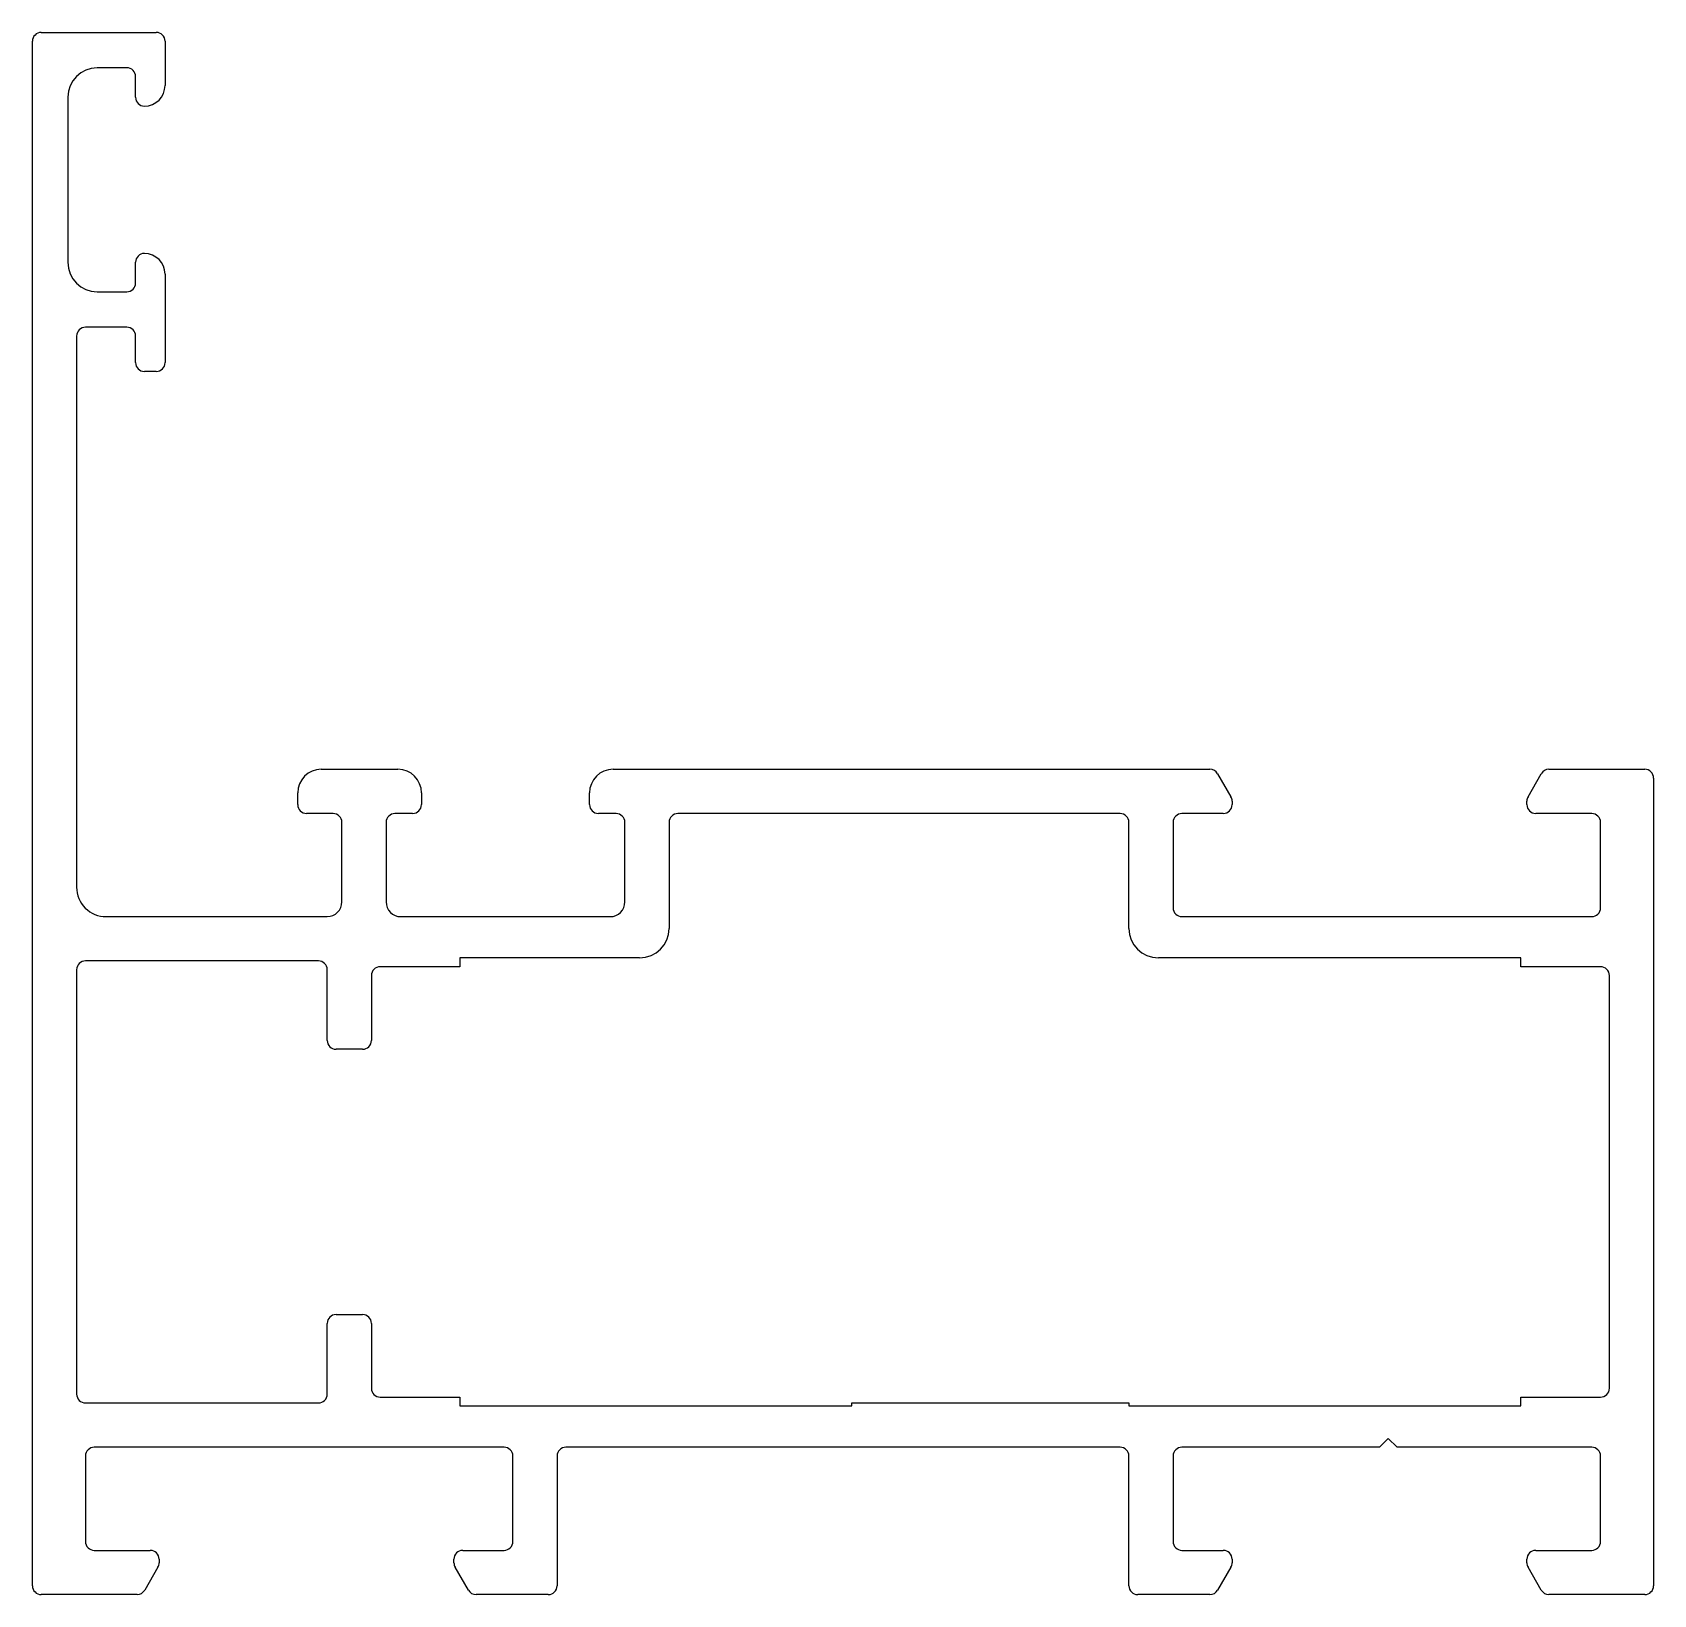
# Model space of a CAD drawing. Extents: x -24746.3 to -24691.3, y 9419.1 to 9472.1.
import ezdxf

# ---------------------------------------------------------------- set-up
doc = ezdxf.new("R2010")
doc.units = 0
doc.header["$LTSCALE"] = 7.5
doc.header["$MEASUREMENT"] = 0
doc.layers.get('0').update_dxf_attribs({"linetype": 'CONTINUOUS'})

msp = doc.modelspace()

# ---------------------------------------------------------------- linework, layer by layer
for p, q in [((-24746.305, 9419.358), (-24746.305, 9471.758)), ((-24746.005, 9472.058), (-24742.105, 9472.058)), ((-24741.805, 9471.758), (-24741.805, 9470.258)), ((-24743.105, 9470.858), (-24744.105, 9470.858)), ((-24742.805, 9469.858), (-24742.805, 9470.558)), ((-24745.105, 9469.858), (-24745.105, 9464.258)), ((-24742.805, 9463.558), (-24742.805, 9464.258)), ((-24741.805, 9463.858), (-24741.805, 9460.856)), ((-24744.105, 9463.258), (-24743.105, 9463.258)), ((-24744.805, 9461.758), (-24744.805, 9443.058)), ((-24743.105, 9462.058), (-24744.505, 9462.058)), ((-24742.805, 9460.856), (-24742.805, 9461.758)), ((-24742.105, 9460.556), (-24742.505, 9460.556)), ((-24736.505, 9447.058), (-24733.905, 9447.058)), ((-24726.605, 9447.058), (-24706.356, 9447.058)), ((-24706.096, 9446.908), (-24705.645, 9446.127)), ((-24695.565, 9446.127), (-24695.114, 9446.908)), ((-24694.855, 9447.058), (-24691.605, 9447.058)), ((-24737.305, 9445.858), (-24737.305, 9446.258)), ((-24733.105, 9446.258), (-24733.105, 9445.858)), ((-24727.405, 9445.858), (-24727.405, 9446.258)), ((-24691.305, 9446.758), (-24691.305, 9419.358)), ((-24705.605, 9445.977), (-24705.605, 9445.858)), ((-24695.605, 9445.858), (-24695.605, 9445.977)), ((-24736.105, 9445.558), (-24737.005, 9445.558)), ((-24735.805, 9442.562), (-24735.805, 9445.258)), ((-24734.305, 9445.258), (-24734.305, 9442.558)), ((-24733.405, 9445.558), (-24734.005, 9445.558)), ((-24726.505, 9445.558), (-24727.105, 9445.558)), ((-24726.205, 9442.558), (-24726.205, 9445.258)), ((-24724.705, 9445.258), (-24724.705, 9441.658)), ((-24709.405, 9445.558), (-24724.405, 9445.558)), ((-24709.105, 9441.658), (-24709.105, 9445.258)), ((-24707.605, 9445.258), (-24707.605, 9442.358)), ((-24705.905, 9445.558), (-24707.305, 9445.558)), ((-24693.405, 9445.558), (-24695.305, 9445.558)), ((-24693.105, 9442.358), (-24693.105, 9445.258)), ((-24743.805, 9442.058), (-24736.305, 9442.062)), ((-24733.805, 9442.058), (-24726.705, 9442.058)), ((-24707.305, 9442.058), (-24693.405, 9442.058)), ((-24744.805, 9440.258), (-24744.805, 9425.858)), ((-24736.605, 9440.558), (-24744.505, 9440.558)), ((-24736.305, 9437.858), (-24736.305, 9440.258)), ((-24731.805, 9440.358), (-24734.505, 9440.358)), ((-24725.705, 9440.658), (-24731.805, 9440.658)), ((-24731.805, 9440.658), (-24731.805, 9440.358)), ((-24695.805, 9440.658), (-24708.105, 9440.658)), ((-24695.805, 9440.358), (-24695.805, 9440.658)), ((-24693.105, 9440.358), (-24695.805, 9440.358)), ((-24734.805, 9440.058), (-24734.805, 9437.858)), ((-24692.805, 9426.058), (-24692.805, 9440.058)), ((-24735.105, 9437.558), (-24736.005, 9437.558)), ((-24736.305, 9425.858), (-24736.305, 9428.258)), ((-24736.005, 9428.558), (-24735.105, 9428.558)), ((-24734.805, 9428.258), (-24734.805, 9426.058)), ((-24744.505, 9425.558), (-24736.605, 9425.558)), ((-24734.505, 9425.758), (-24731.805, 9425.758)), ((-24731.805, 9425.758), (-24731.805, 9425.458)), ((-24731.805, 9425.458), (-24718.505, 9425.458)), ((-24718.505, 9425.458), (-24718.505, 9425.558)), ((-24718.505, 9425.558), (-24709.105, 9425.558)), ((-24709.105, 9425.558), (-24709.105, 9425.458)), ((-24709.105, 9425.458), (-24695.805, 9425.458)), ((-24695.805, 9425.458), (-24695.805, 9425.758)), ((-24695.805, 9425.758), (-24693.105, 9425.758)), ((-24700.305, 9424.358), (-24700.605, 9424.058)), ((-24700.005, 9424.058), (-24700.305, 9424.358)), ((-24744.505, 9423.758), (-24744.505, 9420.858)), ((-24730.305, 9424.058), (-24744.205, 9424.058)), ((-24730.005, 9420.858), (-24730.005, 9423.758)), ((-24728.505, 9423.758), (-24728.505, 9419.358)), ((-24709.405, 9424.058), (-24728.205, 9424.058)), ((-24709.105, 9419.358), (-24709.105, 9423.758)), ((-24707.605, 9423.758), (-24707.605, 9420.858)), ((-24700.605, 9424.058), (-24707.305, 9424.058)), ((-24693.405, 9424.058), (-24700.005, 9424.058)), ((-24693.105, 9420.858), (-24693.105, 9423.758)), ((-24744.205, 9420.558), (-24742.305, 9420.558)), ((-24731.705, 9420.558), (-24730.305, 9420.558)), ((-24707.305, 9420.558), (-24705.905, 9420.558)), ((-24695.305, 9420.558), (-24693.405, 9420.558)), ((-24742.045, 9419.988), (-24742.496, 9419.208)), ((-24742.005, 9420.258), (-24742.005, 9420.138)), ((-24732.005, 9420.138), (-24732.005, 9420.258)), ((-24731.514, 9419.208), (-24731.965, 9419.988)), ((-24705.645, 9419.988), (-24706.096, 9419.208)), ((-24705.605, 9420.258), (-24705.605, 9420.138)), ((-24695.605, 9420.138), (-24695.605, 9420.258)), ((-24695.114, 9419.208), (-24695.565, 9419.988)), ((-24742.756, 9419.058), (-24746.005, 9419.058)), ((-24728.805, 9419.058), (-24731.255, 9419.058)), ((-24706.356, 9419.058), (-24708.805, 9419.058)), ((-24691.605, 9419.058), (-24694.855, 9419.058))]:
    msp.add_line(p, q)
for centre, radius, start, end in [((-24746.005, 9471.758), 0.3, 90, 180), ((-24742.105, 9471.758), 0.3, 360, 90), ((-24744.105, 9469.858), 1, 90, 180), ((-24743.105, 9470.558), 0.3, 0, 90), ((-24742.505, 9470.258), 0.7, 270, 0), ((-24742.505, 9469.858), 0.3, 180, 270), ((-24742.505, 9464.258), 0.3, 90, 180), ((-24742.505, 9463.858), 0.7, 0, 90), ((-24744.105, 9464.258), 1, 180, 270), ((-24743.105, 9463.558), 0.3, 270, 0), ((-24744.505, 9461.758), 0.3, 90, 180), ((-24743.105, 9461.758), 0.3, 360, 90), ((-24742.505, 9460.856), 0.3, 180, 270), ((-24742.105, 9460.856), 0.3, 270, 0), ((-24736.505, 9446.258), 0.8, 90, 180), ((-24733.905, 9446.258), 0.8, 0, 90), ((-24726.605, 9446.258), 0.8, 90, 180), ((-24706.356, 9446.758), 0.3, 30, 90), ((-24694.855, 9446.758), 0.3, 90, 150), ((-24691.605, 9446.758), 0.3, 360, 90), ((-24737.005, 9445.858), 0.3, 180, 270), ((-24733.405, 9445.858), 0.3, 270, 0), ((-24727.105, 9445.858), 0.3, 180, 270), ((-24705.905, 9445.858), 0.3, 270, 0), ((-24705.905, 9445.977), 0.3, 360, 30), ((-24695.305, 9445.977), 0.3, 150, 180), ((-24695.305, 9445.858), 0.3, 180, 270), ((-24736.105, 9445.258), 0.3, 0, 90), ((-24734.005, 9445.258), 0.3, 90, 180), ((-24726.505, 9445.258), 0.3, 360, 90), ((-24724.405, 9445.258), 0.3, 90, 180), ((-24709.405, 9445.258), 0.3, 360, 90), ((-24707.305, 9445.258), 0.3, 90, 180), ((-24693.405, 9445.258), 0.3, 0, 90), ((-24743.805, 9443.058), 1, 180, 270.0264), ((-24736.305, 9442.562), 0.5, 270.0124, 0), ((-24733.805, 9442.558), 0.5, 180, 270), ((-24726.705, 9442.558), 0.5, 270, 0), ((-24707.305, 9442.358), 0.3, 180, 270), ((-24693.405, 9442.358), 0.3, 270, 0), ((-24725.705, 9441.658), 1, 270, 0), ((-24708.105, 9441.658), 1, 180, 270), ((-24744.505, 9440.258), 0.3, 90, 180), ((-24736.605, 9440.258), 0.3, 0, 90), ((-24734.505, 9440.058), 0.3, 90, 180), ((-24693.105, 9440.058), 0.3, 0, 90), ((-24736.005, 9437.858), 0.3, 180, 270), ((-24735.105, 9437.858), 0.3, 270, 0), ((-24736.005, 9428.258), 0.3, 90, 180), ((-24735.105, 9428.258), 0.3, 360, 90), ((-24734.505, 9426.058), 0.3, 180, 270), ((-24693.105, 9426.058), 0.3, 270, 360), ((-24744.505, 9425.858), 0.3, 180, 270), ((-24736.605, 9425.858), 0.3, 270, 0), ((-24744.205, 9423.758), 0.3, 90, 180), ((-24730.305, 9423.758), 0.3, 360, 90), ((-24728.205, 9423.758), 0.3, 90, 180), ((-24709.405, 9423.758), 0.3, 0, 90), ((-24707.305, 9423.758), 0.3, 90, 180), ((-24693.405, 9423.758), 0.3, 0, 90), ((-24744.205, 9420.858), 0.3, 180, 270), ((-24742.305, 9420.258), 0.3, 360, 90), ((-24731.705, 9420.258), 0.3, 90, 180), ((-24730.305, 9420.858), 0.3, 270, 0), ((-24707.305, 9420.858), 0.3, 180, 270), ((-24705.905, 9420.258), 0.3, 0, 90), ((-24695.305, 9420.258), 0.3, 90, 180), ((-24693.405, 9420.858), 0.3, 270, 0), ((-24742.305, 9420.138), 0.3, 330, 0), ((-24731.705, 9420.138), 0.3, 180, 210), ((-24705.905, 9420.138), 0.3, 330, 0), ((-24695.305, 9420.138), 0.3, 180, 210), ((-24746.005, 9419.358), 0.3, 180, 270), ((-24728.805, 9419.358), 0.3, 270, 0), ((-24708.805, 9419.358), 0.3, 180, 270), ((-24691.605, 9419.358), 0.3, 270, 0), ((-24742.756, 9419.358), 0.3, 270, 330), ((-24731.255, 9419.358), 0.3, 210, 270), ((-24706.356, 9419.358), 0.3, 270, 330), ((-24694.855, 9419.358), 0.3, 210, 270)]:
    msp.add_arc(centre, radius, start, end)

doc.saveas('drawing.dxf')
